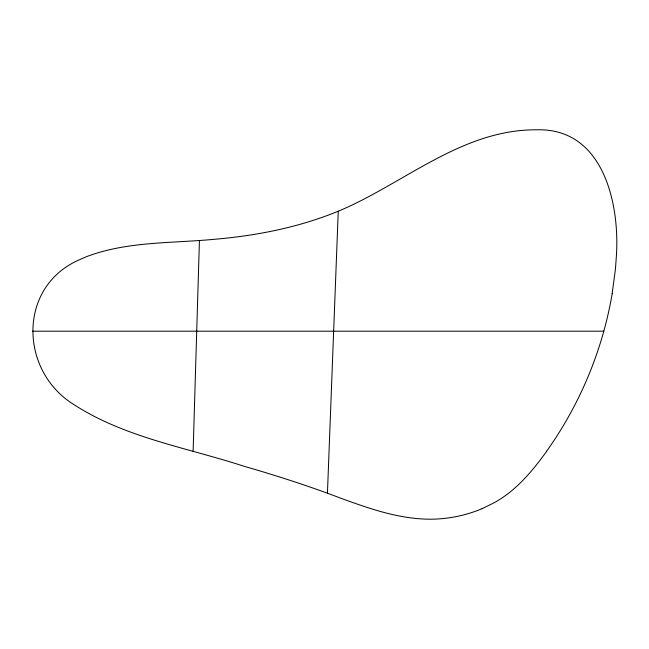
<?xml version="1.0" encoding="UTF-8"?>
<svg xmlns="http://www.w3.org/2000/svg" width="649" height="649" viewBox="0 0 649 649"><rect width="100%" height="100%" fill="white"/><g stroke="black" fill="none" stroke-linecap="round" stroke-linejoin="round"><path stroke-width="0.97" d="M193.118 451.509L199.43 240.438M338.251 211.185L327.437 493.289M612.129 293.762L615.309 270.025A282.996 282.996 0 0 0 616.096 259.795C620.671 206.715 604.633 127.731 536.577 129.808C466.25 129.338 410.403 177.745 349.787 206.131A302.75 302.75 0 0 1 338.494 211.087C298.946 227.442 256.485 235.717 213.967 239.335C171.62 243.375 127.707 241.258 87.258 256.387A113.421 113.421 0 0 0 80.508 259.3C17.839 285.422 18.789 369.971 73.321 404.213C124.446 437.531 186.279 447.461 243.424 466.071C275.89 475.49 308.121 485.744 339.711 497.815C367.845 508.094 396.734 518.373 427.001 519.159A131.861 131.861 0 0 0 434.506 519.119A135.3 135.3 0 0 0 482.061 508.694M546.677 451.25C536.569 465.349 525.576 479.011 512.28 490.23A122.126 122.126 0 0 1 495.073 502.285L482.069 508.711M32.45 331.193L603.821 331.193M612.185 293.778A383.551 383.551 0 0 1 546.628 451.217"/></g></svg>
